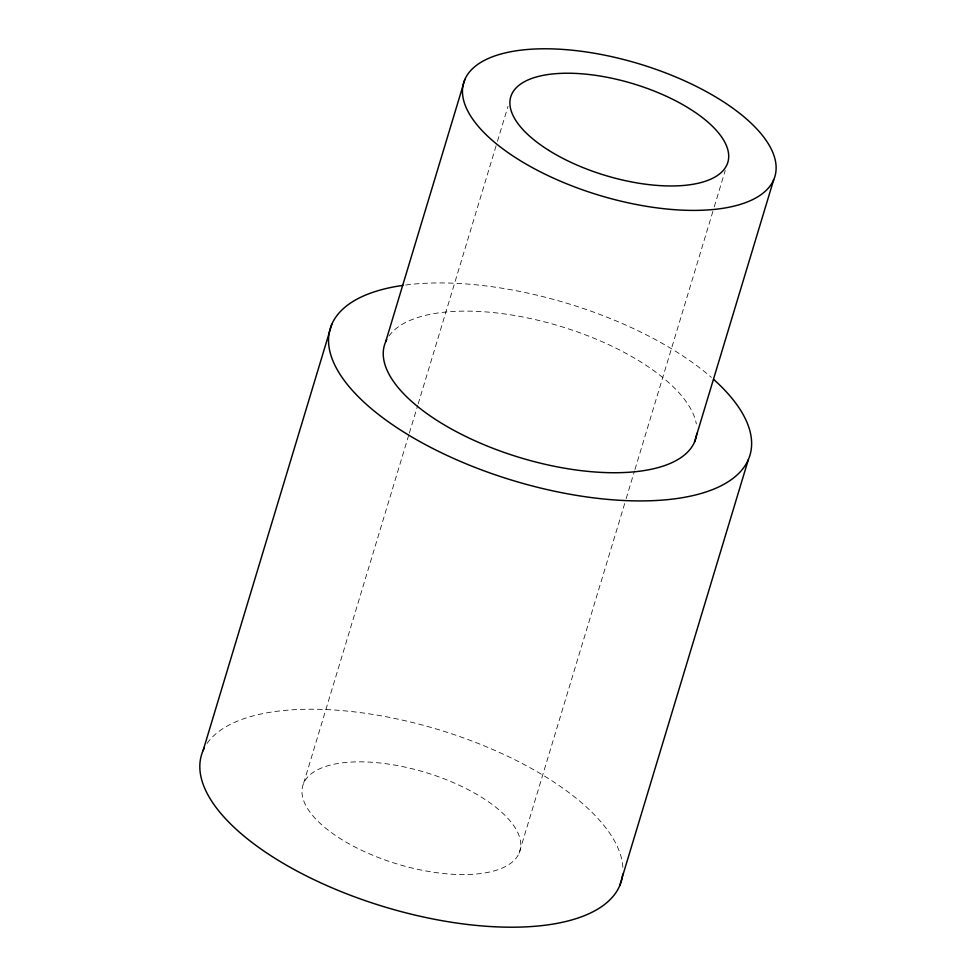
<?xml version="1.0" encoding="UTF-8"?>
<svg xmlns="http://www.w3.org/2000/svg" width="976" height="976" viewBox="0 0 976 976"><rect width="100%" height="100%" fill="white"/><g stroke="black" fill="none" stroke-linecap="round" stroke-linejoin="round"><path stroke-width="0.73" stroke-dasharray="4.88 3.66" d="M303.634 783.24L408.907 434.552M409.347 433.1L417.716 405.382M418.167 403.918L497.004 142.764M497.443 141.313L508.02 106.299M519.11 853.195A113.387 47.922 16.8 0 0 374.076 762.439A113.387 47.922 16.8 0 0 340.929 839.018A113.387 47.922 16.8 0 0 519.11 853.195L625.714 500.127M626.153 498.663L634.522 470.944M634.961 469.493L713.81 208.339M714.249 206.875L725.253 170.41M405.711 284.992A219.21 92.647 16.8 0 1 711.394 377.407M388.887 336.098A162.516 68.686 16.8 0 1 554.429 324.557A162.516 68.686 16.8 0 1 696.339 423.95M207.095 743.407A219.21 92.647 16.8 0 1 437.724 729.401A219.21 92.647 16.8 0 1 622.908 868.567"/><path stroke-width="1.46" d="M203.081 750.605L331.791 324.313M385.654 341.795L464.857 79.471M694.509 442.055L773.712 179.73A162.516 68.686 16.8 0 0 565.824 49.642A162.516 68.686 16.8 0 0 518.317 159.417A162.516 68.686 16.8 0 0 773.712 179.73M619.662 885.83L748.372 459.55M713.529 379.286A219.21 92.647 16.8 0 1 666.693 499.724A219.21 92.647 16.8 0 1 374.735 411.469A219.21 92.647 16.8 0 1 402.881 285.382M696.766 433.356A162.516 68.686 16.8 0 1 519.903 457.585A162.516 68.686 16.8 0 1 386.789 339.465M622.712 874.093A219.21 92.647 16.8 0 1 385.032 907.033A219.21 92.647 16.8 0 1 204.24 748.153M548.841 150.402A113.387 47.922 16.8 0 0 727.022 164.566A113.387 47.922 16.8 0 0 581.989 73.822A113.387 47.922 16.8 0 0 548.841 150.402"/></g></svg>
